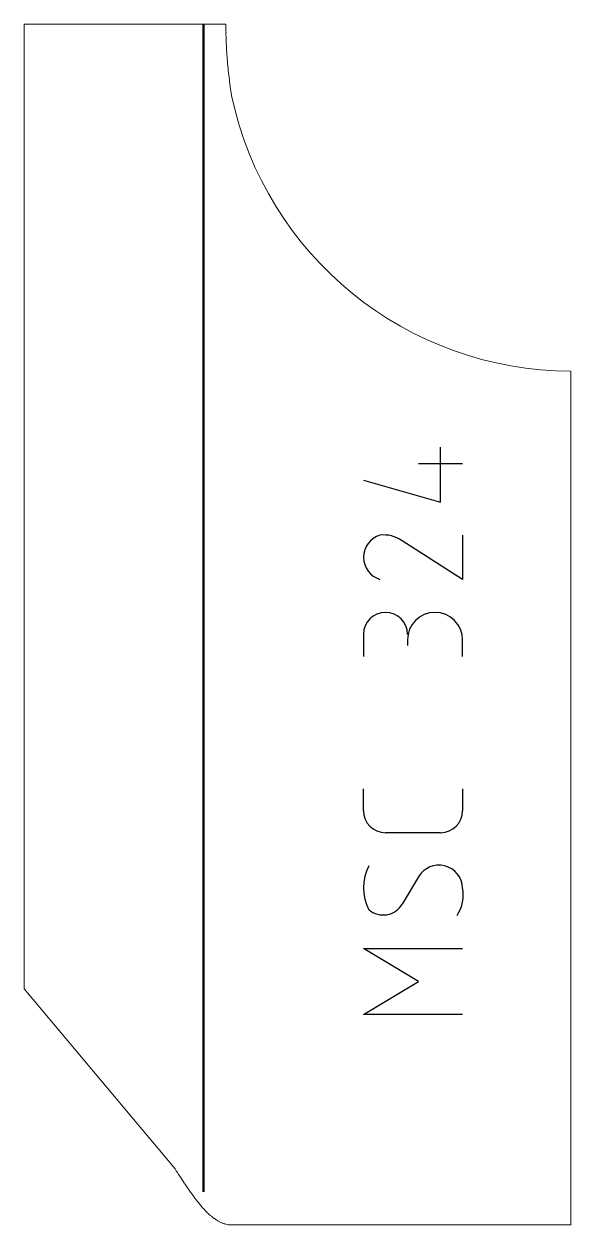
# Model space of a CAD drawing. Header units: millimetres. Extents: x 0 to 55, y 1 to 122.
import ezdxf

# ---------------------------------------------------------------- set-up
doc = ezdxf.new("R2010")
doc.units = ezdxf.units.MM
for name, color, linetype, lineweight in [('IV_BEND', 250, 'Continuous', 50), ('IV_MARK_SURFACE', 2, 'Continuous', 25), ('IV_OUTER_PROFILE', 7, 'Continuous', 5)]:
    doc.layers.add(name, color=color, linetype=linetype, lineweight=lineweight)

msp = doc.modelspace()

# ---------------------------------------------------------------- linework, layer by layer
at = {"layer": 'IV_BEND'}
msp.add_line((18.1, 3.96), (18.1, 121.73), dxfattribs=at)
at = {"layer": 'IV_MARK_SURFACE'}
for p, q in [((42.04, 77.39), (42.04, 79.06)), ((42.04, 77.39), (39.81, 77.39)), ((44.26, 77.39), (42.04, 77.39)), ((42.04, 73.5), (42.04, 77.39)), ((34.26, 75.72), (42.04, 73.5)), ((44.26, 65.72), (38.15, 69.61)), ((44.26, 70.17), (44.26, 65.72)), ((34.26, 60.17), (34.26, 57.95)), ((38.7, 59.61), (38.7, 59.06)), ((44.26, 57.95), (44.26, 59.61)), ((34.26, 42.39), (34.26, 44.61)), ((44.26, 44.61), (44.26, 42.39)), ((42.04, 40.17), (36.48, 40.17)), ((39.81, 35.72), (38.15, 32.95)), ((39.81, 25.17), (34.26, 28.5)), ((34.26, 28.5), (44.26, 28.5)), ((34.26, 21.84), (39.81, 25.17)), ((44.26, 21.84), (34.26, 21.84))]:
    msp.add_line(p, q, dxfattribs=at)
for centre, radius, start, end in [((36.58, 67.95), 2.32, 106.4047, 253.5953), ((36.36, 67.18), 3.02, 53.6911, 98.2364), ((36.48, 60.17), 2.22, 0, 180), ((41.48, 59.61), 2.78, 0, 180), ((36.48, 42.39), 2.22, 180, 270), ((42.04, 42.39), 2.22, 270, 0), ((38.94, 34.61), 4.69, 151.7153, 208.2847), ((41.87, 34.51), 2.39, 2.3685, 149.559), ((40.59, 33.9), 3.74, 326.4174, 10.9627), ((36.25, 34.08), 2.21, 229.6263, 329.2984)]:
    msp.add_arc(centre, radius, start, end, dxfattribs=at)
at = {"layer": 'IV_OUTER_PROFILE'}
for p, q in [((0, 121.73), (0, 24.44)), ((19.95, 121.73), (0, 121.73)), ((19.95, 121.73), (20.38, 121.73)), ((55.2, 86.73), (55.2, 2.99)), ((0, 24.44), (15.25, 6.27)), ((55.2, 2.99), (55.2, 0.61)), ((55.2, 0.61), (20.95, 0.61))]:
    msp.add_line(p, q, dxfattribs=at)
for centre, radius, start, end in [((62.47, 121.73), 42.09, 179.9944, 181.17), ((64.85, 121.76), 44.48, 181.1494, 182.2861), ((66.54, 121.82), 46.17, 182.2726, 183.3866), ((67.49, 121.87), 47.12, 183.3796, 184.4853), ((67.68, 121.89), 47.31, 184.4894, 186.7173), ((65.77, 121.69), 45.39, 186.7532, 189.0816), ((55.2, 121.73), 35, 191.8826, 270), ((69.53, 40.43), 64.14, 212.186, 213.7723), ((43, 22.43), 32.08, 213.3938, 215.2685), ((33.01, 15.21), 19.75, 214.8985, 217.7957), ((28.64, 11.75), 14.17, 217.5527, 219.4741), ((26.67, 10.09), 11.6, 219.3298, 221.5822), ((25.21, 8.76), 9.63, 221.4358, 224.0304), ((24.02, 7.58), 7.96, 223.8572, 226.8533), ((23.08, 6.54), 6.55, 226.6491, 230.1151), ((22.34, 5.62), 5.38, 229.8767, 233.8874), ((21.8, 4.84), 4.42, 233.614, 238.2455), ((21.42, 4.18), 3.66, 237.9412, 243.2594), ((21.17, 3.65), 3.08, 242.9371, 248.9782), ((21.03, 3.25), 2.64, 248.6628, 255.4068), ((20.96, 2.96), 2.36, 255.1368, 262.479), ((20.95, 2.81), 2.2, 262.3004, 270.0382)]:
    msp.add_arc(centre, radius, start, end, dxfattribs=at)

doc.saveas('drawing.dxf')
